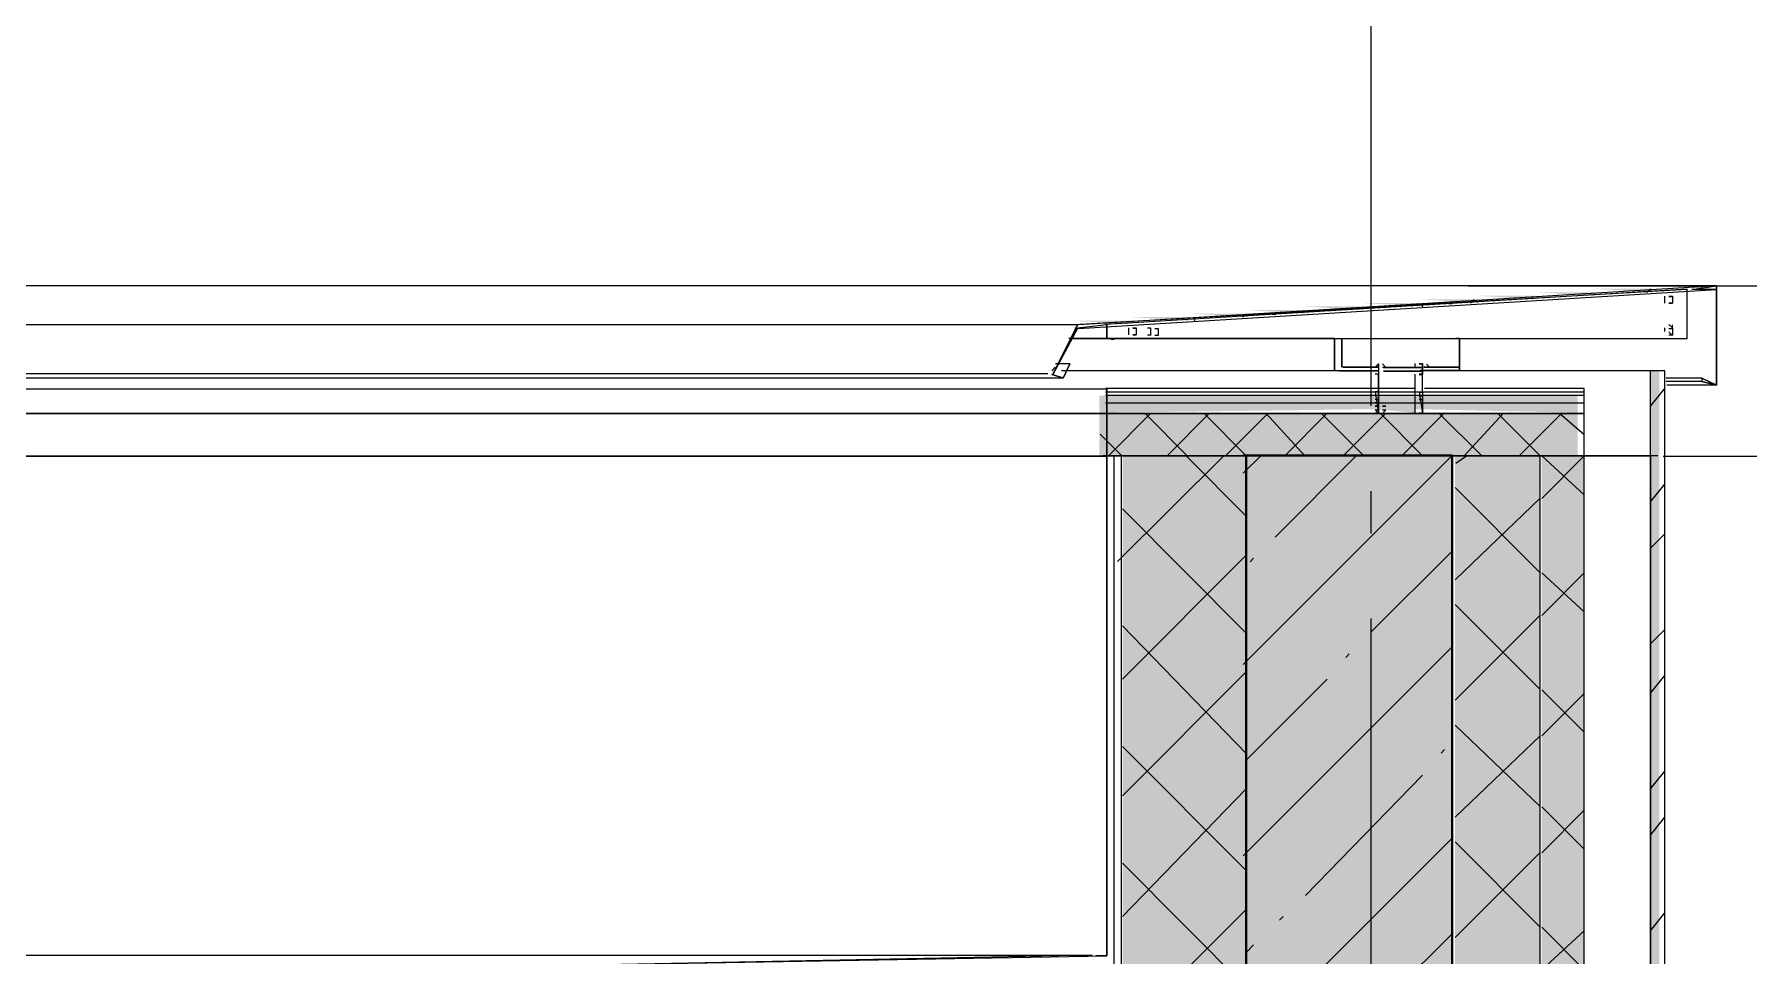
# Model space of a CAD drawing. Header units: millimetres. Extents: x -135211 to 49383, y -8033 to 228499.
# Drawn here: x -1544 to 503, y 61775 to 62876 of the extents above; entities that cross this region are included whole.
import ezdxf

# ---------------------------------------------------------------- set-up
doc = ezdxf.new("R2010")
doc.units = ezdxf.units.MM
doc.layers.add('PDF _Геометрия', color=7, linetype='Continuous', true_color=0x1d1d1d)
doc.layers.add('PDF _Сплошная заливка', color=7, linetype='Continuous', true_color=0xffffff)

msp = doc.modelspace()

# ---------------------------------------------------------------- hatches: boundary and pattern name
at = {"layer": 'PDF _Сплошная заливка', "transparency": 33554559}
h = msp.add_hatch(color=256, dxfattribs=at)
h.paths.add_polyline_path([(248.4, 62567.9), (320.3, 62563.7), (320.3, 62567.9)])
h.paths.add_polyline_path([(-94.5, 62546.7), (-26.8, 62542.5), (-26.8, 62546.7)])
h.paths.add_polyline_path([(40.9, 62555.2), (112.9, 62551), (112.9, 62555.2)])
h.paths.add_polyline_path([(-234.2, 62538.3), (-166.5, 62534), (-166.5, 62538.3)])
h.paths.add_polyline_path([(180.6, 62563.7), (248.4, 62559.4), (248.4, 62563.7)])
h.paths.add_polyline_path([(-166.5, 62542.5), (-94.5, 62538.3), (-94.5, 62542.5)])
h.paths.add_polyline_path([(320.3, 62572.1), (388.1, 62567.9), (388.1, 62572.1)])
h.paths.add_polyline_path([(-26.8, 62551), (40.9, 62546.7), (40.9, 62551)])
h.paths.add_polyline_path([(455.8, 62572.1), (455.8, 62575.5), (402.1, 62575.5)])
h.paths.add_polyline_path([(112.9, 62559.4), (180.6, 62555.2), (180.6, 62559.4)])
h.paths.add_polyline_path([(-234.2, 62534), (-297, 62534), (-297, 62533.5), (-234.2, 62529.8)])
h = msp.add_hatch(color=256, dxfattribs=at)
h.paths.add_polyline_path([(396.5, 60354), (396.5, 62474.1), (386.2, 62474.1), (386.2, 60354)])
h.paths.add_polyline_path([(396.5, 53047.7), (386.2, 53047.7), (386.2, 51955.6), (396.5, 51955.6)])
h.paths.add_polyline_path([(396.5, 53454.1), (386.2, 53454.1), (386.2, 53145.1), (396.5, 53145.1)])
h = msp.add_hatch(color=256, dxfattribs=at)
h.paths.add_polyline_path([(-103123.2, 62424), (-103123.2, 62444.4), (-103693, 62444.4), (-103693, 62424), (-103504.2, 62428.2), (-103499.9, 62428.2), (-103453.4, 62424), (-103453.4, 62428.2), (-103449.1, 62428.2)])
h.paths.add_polyline_path([(299.2, 62424), (299.2, 62444.4), (-272.3, 62444.4), (-272.3, 62424), (53.6, 62428.2), (57.9, 62428.2), (104.4, 62424), (104.4, 62428.2), (108.7, 62428.2)])
h.paths.add_polyline_path([(-50480.7, 62424), (-50480.7, 62444.4), (-51128.4, 62444.4), (-51128.4, 62424), (-50819.4, 62428.2), (-50815.2, 62428.2), (-50768.6, 62424), (-50768.6, 62428.2), (-50764.4, 62428.2)])
h.paths.add_polyline_path([(-77166, 62424), (-77166, 62444.4), (-77817.9, 62444.4), (-77817.9, 62424), (-77530.1, 62428.2), (-77525.8, 62428.2), (-77479.3, 62424), (-77479.3, 62428.2), (-77475, 62428.2)])
h = msp.add_hatch(color=256, dxfattribs=at)
h.paths.add_polyline_path([(-103127.4, 62373.2), (-103127.4, 62423.2), (-103693, 62423.2), (-103693, 62373.2)])
h.paths.add_polyline_path([(299.2, 62373.2), (299.2, 62423.2), (-272.3, 62423.2), (-272.3, 62373.2)])
h.paths.add_polyline_path([(-50480.7, 62373.2), (-50480.7, 62423.2), (-51128.4, 62423.2), (-51128.4, 62373.2)])
h.paths.add_polyline_path([(-77166, 62373.2), (-77166, 62423.2), (-77813.7, 62423.2), (-77813.7, 62373.2)])

# ---------------------------------------------------------------- linework, layer by layer
at = {"layer": 'PDF _Геометрия', "color": 7, "lineweight": 9}
for points in [[(52.5, 62432.1), (52.5, 62931.7)], [(219.1, 62575.5), (1052.7, 62575.5), (1052.7, 62876.1)], [(464.8, 62456.9), (464.8, 62571.2), (435.3, 62571.2), (464.8, 62575.5), (-1816.6, 62575.5)], [(-302.4, 62529.4), (429.7, 62571.7)], [(-264.7, 62512.5), (429.7, 62512.5), (429.7, 62571.7), (-264.7, 62529.4)], [(168.4, 62575.5), (219.2, 62575.5)], [(403.4, 62555), (403.4, 62559.1), (403.4, 62563.4)], [(403.4, 62563.4), (403.4, 62563.4)], [(403.4, 62563.4), (403.4, 62563.4)], [(464.8, 62575.5), (464.8, 62456.9), (405.8, 62456.9)], [(408.1, 62563.3), (412.2, 62563.3), (412.2, 62559.2), (412.2, 62554.9), (408.1, 62554.9)], [(408.1, 62562.9), (412.2, 62562.9)], [(412.2, 62563.3), (412.2, 62563.3)], [(412.2, 62563.3), (412.2, 62563.3)], [(412.2, 62563.3), (412.2, 62563.3)], [(412.2, 62562.9), (412.2, 62562.9)], [(412.2, 62562.9), (412.2, 62562.9)], [(412.2, 62562.9), (412.2, 62562.9)], [(403.4, 62559.1), (403.4, 62559.1)], [(403.4, 62559.1), (403.4, 62559.1)], [(412.2, 62554.5), (408.1, 62554.5)], [(412.2, 62559.2), (412.2, 62559.2)], [(412.2, 62559.2), (412.2, 62559.2)], [(412.2, 62554.9), (412.2, 62554.9)], [(412.2, 62554.5), (412.2, 62554.5)], [(412.2, 62554.5), (412.2, 62554.5)], [(412.2, 62554.5), (412.2, 62554.5)], [(-298.5, 62524.8), (-327.8, 62469.7), (-298.5, 62529), (-1818.4, 62529)], [(-301.7, 62525.1), (-263.4, 62529.3), (-263.4, 62512.4), (-263.4, 62529.3)], [(-237.1, 62517), (-237.1, 62521.2), (-237.1, 62525.4)], [(-237.1, 62525.4), (-237.1, 62525.4)], [(-237.1, 62521.2), (-237.1, 62521.2)], [(-237.1, 62521.2), (-237.1, 62521.2)], [(-237.1, 62521.2), (-237.1, 62521.2)], [(-232.4, 62525.4), (-228.3, 62525.4), (-228.3, 62521.1), (-228.3, 62516.9), (-232.4, 62516.9)], [(-232.4, 62525), (-228.3, 62525)], [(-228.3, 62525.4), (-228.3, 62525.4)], [(-228.3, 62525.4), (-228.3, 62525.4)], [(-228.3, 62525.4), (-228.3, 62525.4)], [(-228.3, 62525), (-228.3, 62525)], [(-228.3, 62525), (-228.3, 62525)], [(-228.3, 62521.1), (-228.3, 62521.1)], [(-228.3, 62521.1), (-228.3, 62521.1)], [(-228.3, 62521.1), (-228.3, 62521.1)], [(-214.8, 62525.3), (-210.8, 62525.3)], [(-210.8, 62525.3), (-210.8, 62525.3)], [(-210.8, 62525.3), (-210.8, 62525.3)], [(-210.8, 62516.4), (-210.8, 62520.7), (-210.8, 62524.9)], [(-210.8, 62524.9), (-210.8, 62524.9)], [(-210.8, 62524.9), (-210.8, 62524.9)], [(-210.8, 62520.7), (-210.8, 62520.7)], [(-210.8, 62520.7), (-210.8, 62520.7)], [(-210.8, 62520.7), (-210.8, 62520.7)], [(-206.1, 62524.8), (-202, 62524.8), (-202, 62520.7), (-202, 62516.4), (-206.1, 62516.4)], [(-202, 62524.8), (-202, 62524.8)], [(-202, 62524.8), (-202, 62524.8)], [(-202, 62520.7), (-202, 62520.7)], [(-202, 62520.7), (-202, 62520.7)], [(-202, 62520.7), (-202, 62520.7)], [(403.4, 62521), (403.4, 62525.3)], [(403.4, 62525.3), (403.4, 62525.3)], [(403.4, 62525.3), (403.4, 62525.3)], [(403.4, 62521), (403.4, 62521)], [(403.4, 62521), (403.4, 62521)], [(403.4, 62521), (403.4, 62521)], [(408.1, 62529.5), (412.2, 62525.3), (412.2, 62521), (412.2, 62516.8), (408.1, 62516.8)], [(408.1, 62524.8), (412.2, 62524.8), (412.2, 62529.1)], [(412.2, 62516.4), (408.1, 62520.6)], [(412.2, 62529.1), (412.2, 62529.1)], [(412.2, 62529.1), (412.2, 62529.1)], [(412.2, 62525.3), (412.2, 62525.3)], [(412.2, 62525.3), (412.2, 62525.3)], [(412.2, 62525.3), (412.2, 62525.3)], [(412.2, 62521), (412.2, 62521)], [(412.2, 62521), (412.2, 62521)], [(412.2, 62521), (412.2, 62521)], [(-317.5, 62474.6), (8.6, 62474.6), (8.6, 62512.7), (-308.5, 62512.7)], [(-263.4, 62512.4), (-305.8, 62512.4)], [(-258.7, 62511.9), (-254.6, 62511.9)], [(-228.3, 62516.5), (-232.4, 62516.5)], [(-228.3, 62516.9), (-228.3, 62516.9)], [(-228.3, 62516.9), (-228.3, 62516.9)], [(-228.3, 62516.5), (-228.3, 62516.5)], [(-228.3, 62516.5), (-228.3, 62516.5)], [(-210.8, 62516.8), (-214.8, 62516.8)], [(-210.8, 62516.8), (-210.8, 62516.8)], [(-210.8, 62516.8), (-210.8, 62516.8)], [(-210.8, 62516.4), (-210.8, 62516.4)], [(-202, 62516.4), (-202, 62516.4)], [(17.4, 62512.2), (17.4, 62478.4)], [(157.8, 62512.6), (157.8, 62474.5), (111.1, 62474.5)], [(157.8, 62478.3), (157.8, 62512.2)], [(412.2, 62516.4), (412.2, 62516.4)], [(412.2, 62516.4), (412.2, 62516.4)], [(412.2, 62516.4), (412.2, 62516.4)], [(-307.3, 62482.5), (-315.4, 62465.5), (-307.3, 62482.5), (-324.4, 62482.5)], [(61.2, 62478.3), (57.2, 62478.3), (61.2, 62482.4), (61.2, 62478.3), (18.7, 62478.3), (61.2, 62478.3), (61.2, 62469.8), (61.2, 62448.6), (61.2, 62423.2), (57.2, 62427.4), (61.2, 62427.4), (61.2, 62431.7), (57.2, 62431.7), (61.2, 62431.7), (61.2, 62435.9), (57.2, 62435.9)], [(52.5, 62478.7), (52.5, 62478.7)], [(52.5, 62478.7), (52.5, 62478.7)], [(57.2, 62478.7), (61.2, 62478.7), (61.2, 62482.9)], [(61.2, 62482.9), (61.2, 62482.9)], [(61.2, 62482.9), (61.2, 62482.9)], [(61.2, 62482.4), (61.2, 62482.4)], [(61.2, 62482.4), (61.2, 62482.4)], [(61.2, 62478.7), (61.2, 62470.2)], [(65.9, 62482.4), (70, 62478.2), (65.9, 62478.2)], [(70, 62478.2), (70, 62478.2)], [(70, 62478.2), (70, 62478.2)], [(105.1, 62478.5), (105.1, 62482.7)], [(105.1, 62478.5), (105.1, 62478.5)], [(105.1, 62478.5), (105.1, 62478.5)], [(109.8, 62482.7), (113.9, 62482.7)], [(109.8, 62482.3), (113.9, 62482.3)], [(109.8, 62469.5), (113.9, 62469.5), (113.9, 62478.1), (109.8, 62478.1)], [(113.9, 62482.7), (113.9, 62482.7)], [(113.9, 62482.3), (113.9, 62482.3)], [(113.9, 62478.5), (113.9, 62470)], [(113.9, 62478.1), (113.9, 62478.1)], [(118.6, 62482.2), (122.7, 62478), (118.6, 62478)], [(122.7, 62478), (122.7, 62478)], [(122.7, 62478), (122.7, 62478)], [(-333.6, 62470.3), (-1823.7, 62470.3)], [(-1818.6, 62465.6), (-316, 62465.6)], [(14.6, 62474), (61.2, 62474), (-311.6, 62474)], [(61.2, 62427.9), (61.2, 62432.1), (61.2, 62436.3), (61.2, 62440.6), (61.2, 62444.8), (61.2, 62449), (61.2, 62470.2), (57.2, 62470.2)], [(61.2, 62470.2), (61.2, 62470.2)], [(61.2, 62469.8), (61.2, 62469.8)], [(105.1, 62423.5), (105.1, 62427.7), (105.1, 62431.9), (105.1, 62436.2), (105.1, 62440.4), (105.1, 62444.6), (105.1, 62448.8), (105.1, 62470)], [(105.7, 62448.9), (113.9, 62448.9), (113.9, 62470), (109.8, 62470)], [(113.9, 62470), (113.9, 62470)], [(305.6, 62372.6), (385.9, 62372.6), (385.9, 60353.3), (385.9, 62474.1), (114.6, 62474.1)], [(386.2, 60353.2), (403.4, 60353.2), (403.4, 62474.1), (386.2, 62474.1)], [(447.3, 62465.4), (404.7, 62465.4)], [(447.3, 62461.2), (404.7, 62461.2)], [(447.6, 62465.3), (464.8, 62456.9), (447.6, 62461.2)], [(-1817.1, 62452.7), (-263.4, 62452.7), (-263.4, 62423.1), (-1817.1, 62423.1), (-263.4, 62423.1), (-263.4, 62444.2), (-263.4, 62448.5), (-263.4, 62452.7)], [(61.2, 62452.8), (-265, 62452.8)], [(-264.8, 62372.4), (306.9, 62372.4), (306.9, 62423.2), (-264.8, 62423.2), (306.9, 62423.2), (306.9, 62444.4), (306.9, 62448.6), (306.9, 62452.8), (116.1, 62452.8)], [(306.9, 62448.6), (-264.8, 62448.6)], [(306.9, 62444.4), (-264.8, 62444.4)], [(52.5, 62436.3), (52.5, 62440.6)], [(61.2, 62449), (57.2, 62449), (61.2, 62423.6), (57.2, 62423.6)], [(57.2, 62440.2), (61.2, 62440.2), (61.2, 62444.3), (61.2, 62448.6)], [(61.2, 62449), (61.2, 62449)], [(61.2, 62449), (61.2, 62449)], [(61.2, 62449), (61.2, 62449)], [(61.2, 62448.6), (61.2, 62448.6)], [(61.2, 62448.6), (61.2, 62448.6)], [(61.2, 62448.6), (61.2, 62448.6)], [(61.2, 62444.8), (61.2, 62444.8)], [(61.2, 62444.8), (61.2, 62444.8)], [(61.2, 62444.8), (61.2, 62444.8)], [(61.2, 62444.3), (61.2, 62444.3)], [(61.2, 62444.3), (61.2, 62444.3)], [(61.2, 62444.3), (61.2, 62444.3)], [(61.2, 62440.6), (61.2, 62440.6)], [(61.2, 62440.6), (61.2, 62440.6)], [(61.2, 62440.6), (61.2, 62440.6)], [(61.2, 62440.2), (61.2, 62440.2)], [(61.2, 62440.2), (61.2, 62440.2)], [(105.1, 62453.1), (62.6, 62453.1)], [(109.8, 62448.9), (113.9, 62423.4), (109.8, 62423.4)], [(113.9, 62448.4), (109.8, 62448.4), (113.9, 62448.4), (113.9, 62423), (109.8, 62423)], [(113.9, 62448.9), (113.9, 62444.6), (113.9, 62440.3), (113.9, 62436.2), (113.9, 62431.9), (113.9, 62427.7), (113.9, 62423.4)], [(113.9, 62448.9), (113.9, 62448.9)], [(113.9, 62448.9), (113.9, 62448.9)], [(113.9, 62448.9), (113.9, 62448.9)], [(113.9, 62448.4), (113.9, 62448.4)], [(113.9, 62444.6), (113.9, 62444.6)], [(113.9, 62444.6), (113.9, 62444.6)], [(113.9, 62444.6), (113.9, 62444.6)], [(113.9, 62444.2), (113.9, 62444.2)], [(113.9, 62440.3), (113.9, 62440.3)], [(113.9, 62440.3), (113.9, 62440.3)], [(113.9, 62440.3), (113.9, 62440.3)], [(113.9, 62439.9), (113.9, 62439.9)], [(-263.4, 62372.3), (-263.4, 62423.1), (-263.4, 62372.3), (-1817.1, 62372.3), (-263.4, 62372.3), (-263.4, 61775.3), (-276.4, 61775.3)], [(52.5, 62432.1), (52.5, 62432.1)], [(52.5, 62427.9), (52.5, 62427.9)], [(61.2, 62436.3), (61.2, 62436.3)], [(61.2, 62423.6), (61.2, 62423.6)], [(61.2, 62423.6), (61.2, 62423.6)], [(61.2, 62423.6), (61.2, 62423.6)], [(61.2, 62423.6), (61.2, 62423.6)], [(61.2, 62423.2), (61.2, 62423.2)], [(61.2, 62423.2), (61.2, 62423.2)], [(61.2, 62423.2), (61.2, 62423.2)], [(61.2, 62423.2), (61.2, 62423.2)], [(65.9, 62427.4), (70, 62427.4), (65.9, 62423.2)], [(70, 62431.7), (70, 62431.7)], [(70, 62427.4), (70, 62427.4)], [(105.1, 62436.2), (105.1, 62436.2)], [(105.1, 62431.9), (105.1, 62431.9)], [(105.1, 62431.9), (105.1, 62431.9)], [(105.1, 62431.9), (105.1, 62431.9)], [(105.1, 62427.7), (105.1, 62427.7)], [(105.1, 62427.7), (105.1, 62427.7)], [(113.9, 62436.2), (113.9, 62436.2)], [(113.9, 62431.9), (113.9, 62431.9)], [(113.9, 62431.9), (113.9, 62431.9)], [(113.9, 62431.9), (113.9, 62431.9)], [(113.9, 62427.7), (113.9, 62427.7)], [(113.9, 62427.7), (113.9, 62427.7)], [(113.9, 62423.4), (113.9, 62423.4)], [(113.9, 62423.4), (113.9, 62423.4)], [(113.9, 62423.4), (113.9, 62423.4)], [(113.9, 62423.4), (113.9, 62423.4)], [(113.9, 62423), (113.9, 62423)], [(113.9, 62423), (113.9, 62423)], [(113.9, 62423), (113.9, 62423)], [(-22594, 61174.2), (-254.6, 61174.2), (-254.6, 61542.5), (-254.6, 61703.4), (-254.6, 61741.4), (-254.6, 61766.9), (-254.6, 61771.1), (-254.6, 61775.3), (-254.6, 62372.2), (-258.7, 62372.2)], [(-263.4, 61775.8), (-263.4, 62372.7), (-267.5, 62372.7)], [(-258.9, 61174.6), (-245.9, 61174.6), (-245.9, 62372.6), (-258.9, 62372.6)], [(-244.5, 61174.5), (-96.7, 61174.5), (-96.7, 62372.5), (-244.5, 62372.5)], [(149, 62372.9), (149, 60353.8), (-100.6, 60353.8)], [(34.8, 62372.9), (394.7, 62372.9)], [(152.7, 60353.3), (254.3, 60353.3), (254.3, 62372.5), (152.7, 62372.5)], [(256.1, 60353.1), (306.9, 60353.1), (306.9, 62372.4), (256.1, 62372.4)], [(401.2, 62372.3), (1052.7, 62372.3), (1052.7, 62071.7)], [(52.5, 62279.8), (52.5, 62330.5)], [(-6291.6, 61669.6), (-263.4, 61775.3), (-263.4, 62296)], [(52.5, 61678.6), (52.5, 62178.1)], [(-1788, 61775.8), (-280.9, 61775.8), (-1788, 61746.2)]]:
    msp.add_lwpolyline(points, dxfattribs=at)
at = {"layer": 'PDF _Геометрия', "color": 7, "lineweight": 20}
for points in [[(447.6, 62461.2), (464.8, 62456.9), (464.8, 62575.5), (-297, 62528.9)], [(-297, 62524.6), (464.8, 62571.2), (464.8, 62456.9), (447.6, 62465.3)], [(-298.5, 62529), (-327.8, 62469.7), (-298.5, 62524.8)], [(8.6, 62512.7), (8.6, 62474.6)], [(17.4, 62478.4), (17.4, 62512.2), (13.3, 62512.2)], [(111.1, 62474.5), (157.8, 62474.5), (157.8, 62512.6), (153.7, 62512.6)], [(157.8, 62512.2), (157.8, 62478.3), (115.2, 62478.3)], [(-307.3, 62482.5), (-307.3, 62482.5)], [(61.2, 62478.3), (18.7, 62478.3)], [(113.9, 62478.1), (67.3, 62478.1)], [(14.6, 62474), (61.2, 62474)], [(67.3, 62473.8), (113.9, 62473.8)], [(447.3, 62465.4), (447.3, 62461.2)]]:
    msp.add_lwpolyline(points, dxfattribs=at)
at = {"layer": 'PDF _Геометрия', "lineweight": 9}
for points in [[(263, 62563.5), (263, 62563.5)], [(298.1, 62562.9), (298.1, 62562.9)], [(324.5, 62567.4), (324.5, 62567.4)], [(350.8, 62567.8), (350.8, 62567.8)], [(381.8, 62567.7), (385.9, 62571.9)], [(416.9, 62571.4), (421, 62571.4)], [(447.3, 62571.7), (447.3, 62575.9)], [(464.8, 62558.5), (464.8, 62562.8)], [(-100.8, 62538), (-96.7, 62542.3)], [(-65.7, 62541.8), (-61.6, 62541.8)], [(-35.3, 62542.1), (-35.3, 62542.1)], [(-0.2, 62545.7), (-0.2, 62545.7)], [(26.1, 62546.1), (26.1, 62546.1)], [(52.5, 62550.7), (52.5, 62550.7)], [(87.6, 62550.1), (87.6, 62550.1)], [(113.9, 62550.4), (113.9, 62554.7)], [(144.9, 62554.6), (149, 62554.6)], [(171.2, 62554.9), (175.3, 62559.1)], [(210.4, 62558.6), (210.4, 62558.6)], [(236.7, 62558.9), (236.7, 62558.9)], [(-272.2, 62529), (-272.2, 62529)], [(-245.9, 62529.3), (-245.9, 62529.3)], [(-219.5, 62533.8), (-219.5, 62533.8)], [(-184.4, 62533.2), (-184.4, 62533.2)], [(-158.1, 62533.6), (-158.1, 62537.8)], [(-123, 62537.3), (-123, 62537.3)], [(464.8, 62533.1), (464.8, 62533.1)], [(464.8, 62503.5), (464.8, 62503.5)], [(-328.9, 62474.1), (-324.8, 62478.3)], [(447.3, 62461.6), (447.3, 62461.6)], [(464.8, 62473.9), (464.8, 62473.9)], [(386.2, 62431.8), (403.4, 62452.9)], [(-261.3, 62372.5), (-210.8, 62423.3)], [(-166.9, 62372.3), (-217.5, 62423.2)], [(-191.2, 62372.7), (-140.6, 62423.5)], [(-96.7, 62372.5), (-147.3, 62423.3)], [(-121, 62372.8), (-70.4, 62423.6)], [(-26.5, 62372.2), (-73.1, 62423.1)], [(-50.8, 62372.6), (-0.2, 62423.4)], [(43.7, 62372.5), (-7, 62423.2)], [(19.3, 62372.8), (70, 62423.6)], [(113.9, 62372.6), (63.2, 62423.4)], [(89.5, 62372.9), (140.2, 62423.8)], [(184.1, 62372.8), (133.3, 62423.6)], [(163.7, 62372.7), (210.4, 62423.5)], [(254.3, 62372.5), (203.5, 62423.4)], [(229.8, 62372.9), (280.6, 62423.7)], [(306.9, 62397.8), (277.4, 62423.2)], [(-245.9, 62373.1), (-271.1, 62398.5)], [(-250.4, 62246.1), (-123, 62373)], [(-96.7, 62300.6), (-168.6, 62372.5)], [(-100.6, 62123.2), (149, 62372.9)], [(-100.4, 62351.8), (-79.1, 62372.9)], [(-62.4, 62275.5), (34.9, 62373)], [(153.4, 62363.9), (166.5, 62372.5)], [(256.1, 62321.6), (306.9, 62372.4)], [(306.9, 62325.8), (256.1, 62372.4)], [(254.3, 62232.9), (152.7, 62334.5)], [(386.2, 62317.4), (403.4, 62338.6)], [(152.7, 62224.4), (254.3, 62321.8)], [(-96.7, 62160.8), (-244.5, 62309.1)], [(386.2, 62262.4), (403.4, 62279.4)], [(-244.5, 62105.8), (-96.7, 62254)], [(51.6, 62161.3), (149, 62258.7)], [(-92, 62245.9), (-87.9, 62250.2)], [(256.1, 62181.9), (306.9, 62232.6)], [(306.9, 62186.1), (256.1, 62232.6)], [(254.3, 62093.2), (152.7, 62194.8)], [(152.7, 62080.5), (254.3, 62182.1)], [(-96.7, 62017), (-244.5, 62169.3)], [(386.2, 62148.1), (403.4, 62165)], [(-100.6, 61894.6), (149, 62144.4)], [(22.1, 62131.7), (26.1, 62135.9)], [(-244.5, 61966.2), (-96.7, 62114.3)], [(386.2, 62088.9), (403.4, 62110)], [(-97.4, 62008.6), (-0.2, 62105.9)], [(306.9, 62042.2), (256.1, 62093)], [(256.1, 62037.9), (306.9, 62088.7)], [(254.3, 61953.5), (152.7, 62050.8)], [(152.7, 61940.8), (254.3, 62038.1)], [(-96.7, 61877.2), (-244.5, 62025.4)], [(136.1, 62017.4), (140.2, 62021.7)], [(-26, 61847.3), (113.9, 61991.2)], [(386.2, 61974.5), (403.4, 61995.7)], [(-244.5, 61822.2), (-96.7, 61974.6)], [(306.9, 61902.5), (256.1, 61953.2)], [(256.1, 61898.3), (306.9, 61949.1)], [(386.2, 61919.5), (403.4, 61940.7)], [(-100.6, 61666), (149, 61915.8)], [(254.3, 61809.5), (152.7, 61911.2)], [(-96.7, 61737.5), (-244.5, 61885.7)], [(152.7, 61796.9), (254.3, 61898.5)], [(-244.5, 61682.5), (-96.7, 61830.7)], [(386.2, 61805.2), (403.4, 61826.4)], [(-56.9, 61817.8), (-52.8, 61822.1)], [(306.9, 61758.5), (256.1, 61809.3)], [(256.1, 61758.5), (306.9, 61805.2)], [(-96.1, 61779.8), (-87.9, 61788.3)], [(81.1, 61733.7), (149, 61801.5)]]:
    msp.add_lwpolyline(points, dxfattribs=at)
at = {"layer": 'PDF _Геометрия', "color": 7, "lineweight": 20}
for points in [[(-315.4, 62465.5), (-307.3, 62482.5)], [(-329.1, 62469.8), (-316, 62465.6)]]:
    msp.add_lwpolyline(points, close=True, dxfattribs=at)
at = {"layer": 'PDF _Геометрия', "color": 7, "lineweight": 9}
for points in [[(67.3, 62478.1), (113.9, 62478.1)], [(113.9, 62478.1), (113.9, 62482.3)], [(115.2, 62478.3), (157.8, 62478.3)], [(-316, 62465.6), (-329.1, 62469.8)], [(67.3, 62473.8), (113.9, 62473.8)], [(113.9, 62444.2), (109.8, 62444.2)], [(113.9, 62439.9), (109.8, 62439.9)], [(70, 62431.7), (65.9, 62431.7)]]:
    msp.add_lwpolyline(points, close=True, dxfattribs=at)
at = {"layer": 'PDF _Геометрия', "color": 250, "lineweight": 9, "true_color": 0x191919}
msp.add_lwpolyline([(-264.8, 62435.9), (306.9, 62435.9)], dxfattribs=at)
at = {"layer": 'PDF _Геометрия', "color": 7, "lineweight": 40}
for points in [[(-96.7, 62372.5), (-96.7, 61174.5), (-22994.2, 61174.5)], [(-350.9, 60353.8), (149, 60353.8), (149, 60933.7), (149, 61174.9), (149, 62372.9), (-100.6, 62372.9)]]:
    msp.add_lwpolyline(points, dxfattribs=at)
at = {"layer": 'PDF _Сплошная заливка', "lineweight": 9, "transparency": 33554559}
for points in [[(-244.5, 62372.5), (-96.7, 62372.5), (-244.5, 61174.5), (-96.7, 61174.5)], [(-100.6, 62372.9), (149, 62372.9), (-100.6, 61174.9), (149, 61174.9)], [(152.7, 62372.5), (254.3, 62372.5), (152.7, 60353.3), (254.3, 60353.3)], [(256.1, 62372.4), (306.9, 62372.4), (256.1, 60353.1), (306.9, 60353.1)]]:
    msp.add_solid(points, dxfattribs=at)

doc.saveas('drawing.dxf')
